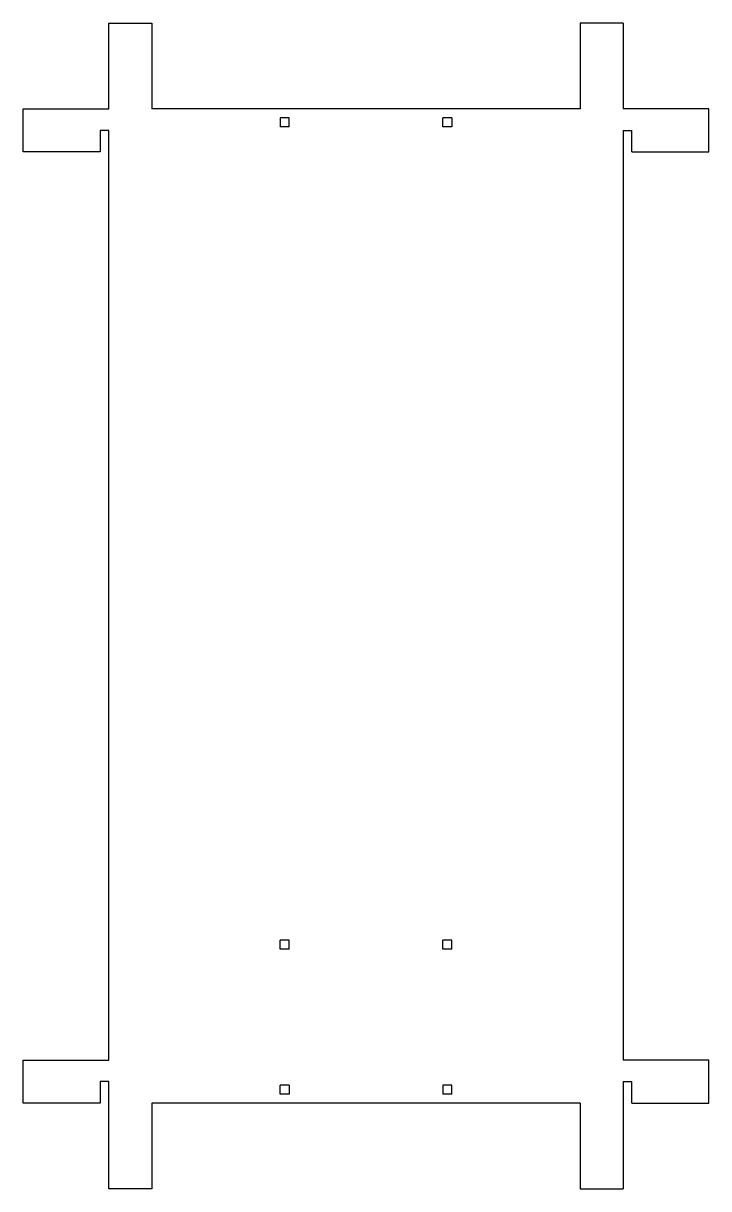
# Model space of a CAD drawing. Header units: millimetres. Extents: x -63 to 63, y -107 to 107.
import ezdxf

# ---------------------------------------------------------------- set-up
doc = ezdxf.new("R2010")
doc.units = ezdxf.units.MM

msp = doc.modelspace()

# ---------------------------------------------------------------- linework, layer by layer
at = {"color": 7, "linetype": 'Continuous', "lineweight": 25}
for p, q in [((-47.25, 107.1), (-39.375, 107.1)), ((-47.25, 91.35), (-47.25, 107.1)), ((-39.375, 107.1), (-39.375, 91.35)), ((47.25, 107.1), (39.375, 107.1)), ((39.375, 107.1), (39.375, 91.35)), ((47.25, 107.1), (47.25, 91.35)), ((-63, 91.35), (-47.25, 91.35)), ((-63, 83.475), (-63, 91.35)), ((39.375, 91.35), (-39.375, 91.35)), ((63, 91.35), (47.25, 91.35)), ((63, 83.475), (63, 91.35)), ((-15.8, 89.7), (-15.8, 88.05)), ((-14.15, 89.7), (-15.8, 89.7)), ((-14.15, 88.05), (-15.8, 88.05)), ((-14.15, 88.05), (-14.15, 89.7)), ((15.8, 89.7), (14.15, 89.7)), ((14.15, 88.05), (14.15, 89.7)), ((15.8, 88.05), (14.15, 88.05)), ((15.8, 89.7), (15.8, 88.05)), ((-48.9, 87.4125), (-48.9, 83.475)), ((-47.25, 87.4125), (-48.9, 87.4125)), ((-47.25, -83.475), (-47.25, 87.4125)), ((47.25, 87.4125), (47.25, -83.475)), ((47.25, 87.4125), (48.9, 87.4125)), ((48.9, 83.475), (48.9, 87.4125)), ((-48.9, 83.475), (-63, 83.475)), ((48.9, 83.475), (63, 83.475)), ((-15.8, -63.05), (-15.8, -61.4)), ((-14.15, -61.4), (-15.8, -61.4)), ((-14.15, -63.05), (-14.15, -61.4)), ((14.15, -63.05), (14.15, -61.4)), ((15.8, -61.4), (14.15, -61.4)), ((15.8, -63.05), (15.8, -61.4)), ((-14.15, -63.05), (-15.8, -63.05)), ((15.8, -63.05), (14.15, -63.05)), ((-63, -83.475), (-47.25, -83.475)), ((-63, -91.35), (-63, -83.475)), ((63, -83.475), (47.25, -83.475)), ((63, -91.35), (63, -83.475)), ((-48.9, -87.4125), (-48.9, -91.35)), ((-47.25, -87.4125), (-48.9, -87.4125)), ((-47.25, -107.1), (-47.25, -87.4125)), ((47.25, -87.4125), (47.25, -107.1)), ((47.25, -87.4125), (48.9, -87.4125)), ((48.9, -91.35), (48.9, -87.4125)), ((-14.15, -88.05), (-15.8, -88.05)), ((-15.8, -89.7), (-15.8, -88.05)), ((-14.15, -89.7), (-15.8, -89.7)), ((-14.15, -88.05), (-14.15, -89.7)), ((14.15, -88.05), (14.15, -89.7)), ((15.8, -88.05), (14.15, -88.05)), ((15.8, -89.7), (14.15, -89.7)), ((15.8, -89.7), (15.8, -88.05)), ((-48.9, -91.35), (-63, -91.35)), ((-39.375, -91.35), (-39.375, -107.1)), ((39.375, -91.35), (-39.375, -91.35)), ((39.375, -91.35), (39.375, -107.1)), ((48.9, -91.35), (63, -91.35)), ((-39.375, -107.1), (-47.25, -107.1)), ((39.375, -107.1), (47.25, -107.1))]:
    msp.add_line(p, q, dxfattribs=at)

doc.saveas('drawing.dxf')
